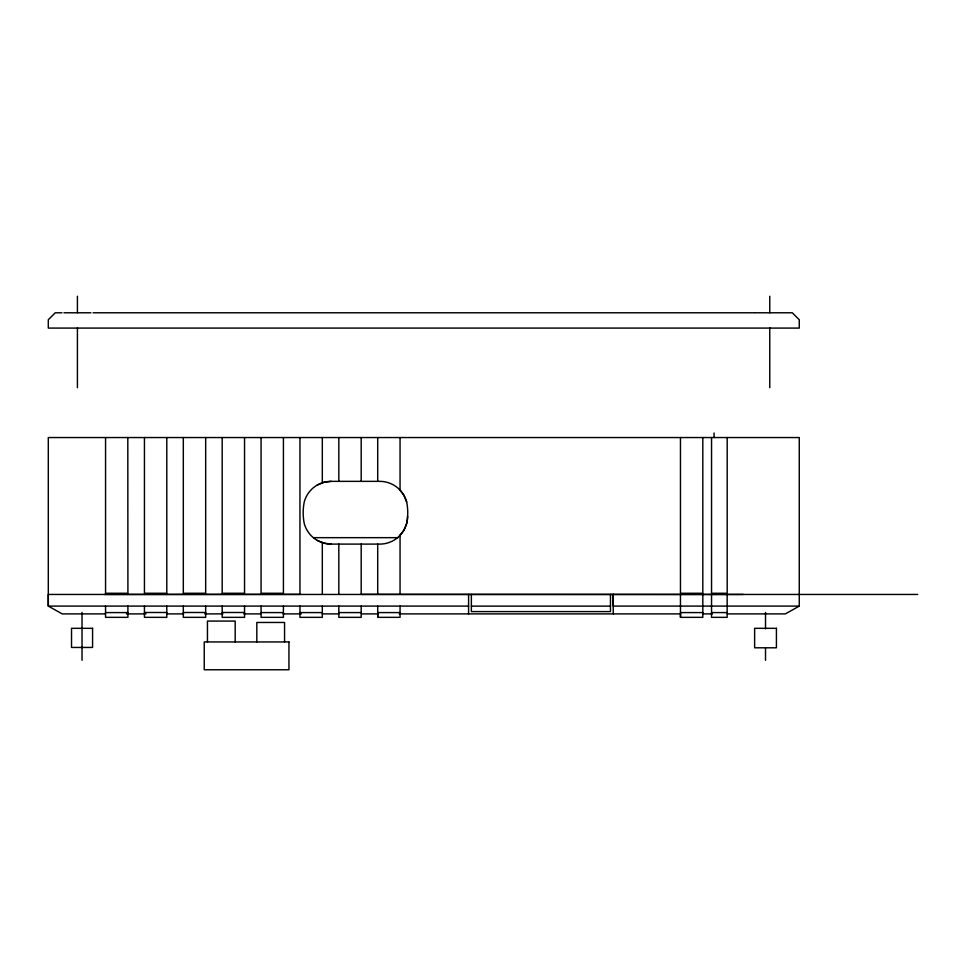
<?xml version="1.0" encoding="UTF-8"?>
<svg xmlns="http://www.w3.org/2000/svg" width="966" height="966" viewBox="0 0 966 966"><rect width="100%" height="100%" fill="white"/><g stroke="black" fill="none" stroke-linecap="round" stroke-linejoin="round"><path stroke-width="1.45" d="M400.057 606.093L400.057 617.346L377.706 617.346L377.73 612.589M702.813 594.416L702.813 617.346L680.462 617.346L680.547 614.968M399.465 535.949L403.885 530.189L406.674 523.475A54.881 54.881 0 0 0 406.674 501.982L403.885 495.268L399.465 489.508M105.282 613.893L62.21 613.893L48.3 606.093L48.3 437.55L799.256 437.55L799.256 606.129L785.346 613.893L727.277 613.893M317.198 485.089L323.912 482.312L331.109 481.358L379.795 481.358A27.821 27.821 0 0 1 406.674 501.982M743.192 594.452L361.187 594.38L361.187 544.1M61.933 312.791L55.255 312.791L48.3 319.746L48.3 328.09L799.256 328.09L799.256 319.746L792.301 312.791L755.327 312.791M63.937 312.791L90.889 312.791M93.074 312.791L754.482 312.791M313.636 537.664L397.944 537.664M317.198 540.368L323.912 543.146L331.109 544.1L379.795 544.1A27.821 27.821 0 0 0 407.616 516.279M104.376 594.452L299.955 594.38L299.955 437.55M917.7 594.452L48.3 594.452L48.3 606.093L468.582 606.093M471.36 606.129L610.464 606.129M799.256 606.093L613.241 606.093L613.241 594.416L613.241 613.893M105.56 612.589L127.91 612.589M144.441 612.492L166.792 612.492M183.311 612.492L205.673 612.492M222.192 612.492L244.543 612.492M261.074 612.589L283.424 612.589M299.955 612.589L322.306 612.589M338.825 612.589L361.187 612.589M377.706 612.589L400.057 612.589M680.462 612.589L702.813 612.589M711.544 612.589L727.157 612.589M126.389 613.893L145.987 613.893M166.792 613.893L183.673 613.893M204.78 613.893L222.868 613.893M243.975 613.893L260.554 613.893M283.159 613.893L301.247 613.893M322.354 613.893L338.933 613.893M361.55 613.893L378.129 613.893M399.236 613.893L680.764 613.893M703.26 613.893L712.268 613.893M127.814 437.55L127.91 593.269L105.56 593.269L105.56 437.55M769.769 296.236L769.769 312.73M769.769 327.715L769.769 387.692M765.519 612.408L765.519 628.878M765.519 648.343L765.519 660.309M727.193 437.55L727.193 593.269L711.544 593.269L711.544 437.55M727.157 594.416L727.157 617.346L711.544 617.346L711.544 594.416M714.055 432.985L714.055 437.513M702.813 437.55L702.813 593.269L680.462 593.269L680.462 437.55M680.462 594.416L680.462 617.346M610.464 594.452L610.464 611.587L471.36 611.587L471.36 594.452M468.582 594.416L468.582 613.893M400.057 437.55L400.057 490.281M400.057 535.176L400.057 594.307M377.706 437.55L377.706 481.358M377.706 544.1L377.706 594.307M377.706 606.093L377.706 617.346M361.187 437.55L361.187 481.358M361.187 606.093L361.187 617.346L338.825 617.346L338.825 606.093M338.825 437.55L338.825 481.358M338.825 544.1L338.825 594.38M322.306 437.55L322.306 482.976M322.306 542.481L322.306 594.38M322.306 606.093L322.306 617.346L299.955 617.346L299.955 606.093M284.559 641.943L284.559 622.466L256.823 622.466L256.823 641.943M283.424 437.55L283.424 593.269L261.074 593.269L261.074 437.55M283.424 606.093L283.424 617.346L261.074 617.346L261.074 606.093M244.543 437.55L244.543 593.269L222.192 593.269L222.192 437.55M244.543 606.093L244.543 617.346L222.192 617.346L222.192 606.093M235.185 641.943L235.185 621.078L207.449 621.078L207.449 641.943M205.673 437.55L205.673 593.269L183.311 593.269L183.311 437.55M205.673 606.093L205.673 617.346L183.311 617.346L183.311 606.093M166.792 437.55L166.792 593.269L144.441 593.269L144.441 437.55M166.792 606.093L166.792 617.346L144.441 617.346L144.441 606.093M127.91 606.093L127.91 617.346L105.56 617.346L105.56 606.093M82.038 612.408L82.038 660.309M77.413 296.236L77.413 312.73M77.413 327.715L77.413 387.692M331.109 544.1A27.821 27.821 0 0 1 304.242 523.475A54.881 54.881 0 0 1 304.242 501.982A27.821 27.821 0 0 1 331.109 481.358M92.567 628.323L71.52 628.323L71.52 647.449L92.567 647.449L92.567 628.323M776.423 628.323L754.627 628.323L754.627 647.8L776.423 647.8L776.423 628.323M288.943 641.943L204.237 641.943L204.237 669.764L288.943 669.764L288.943 641.943"/></g></svg>
